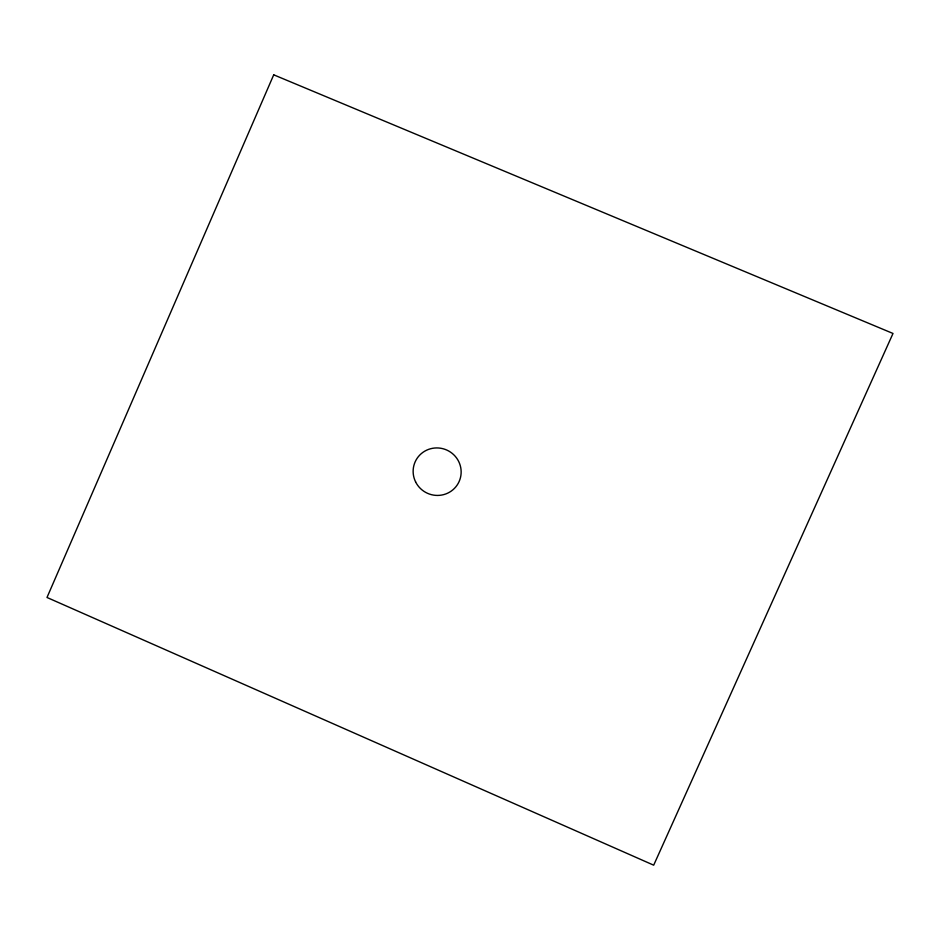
<?xml version="1.0" encoding="UTF-8"?>
<svg xmlns="http://www.w3.org/2000/svg" width="940" height="940" viewBox="0 0 940 940"><rect width="100%" height="100%" fill="white"/><g stroke="black" fill="none" stroke-linecap="round" stroke-linejoin="round"><path stroke-width="1.41" d="M273.716 74.824L47 597.476L653.688 865.176L893 333.465L273.716 74.824M415.598 481.879A24.088 23.676 25.6 0 0 457.087 485.169A24.088 23.676 25.6 0 0 438.745 448.004A24.088 23.676 25.6 0 0 415.598 481.879"/></g></svg>
